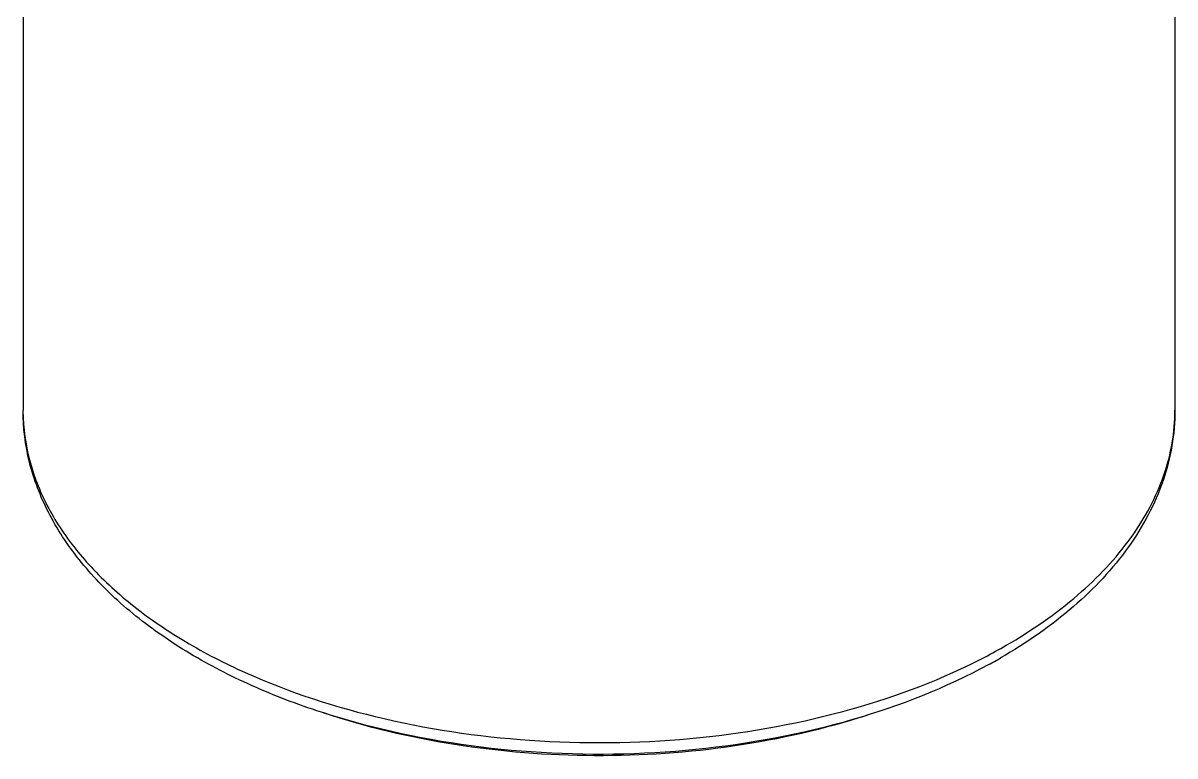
# Model space of a CAD drawing. Header units: millimetres. Extents: x 0 to 1189, y 0 to 841.
# Drawn here: x 743 to 847, y 347.7 to 413.9 of the extents above; entities that cross this region are included whole.
import ezdxf

# ---------------------------------------------------------------- set-up
doc = ezdxf.new("R2010")
doc.units = ezdxf.units.MM
doc.header["$LTSCALE"] = 65.395
doc.layers.get('0').update_dxf_attribs({"linetype": 'CONTINUOUS'})
doc.layers.add('SURFACES', color=7, linetype='CONTINUOUS')

msp = doc.modelspace()

# ---------------------------------------------------------------- linework, layer by layer
at = {"color": 9, "linetype": 'Continuous'}
msp.add_line((743.14, 376.84), (743.15, 376.75), dxfattribs=at)
msp.add_lwpolyline([(743.15, 376.84), (743.15, 376.78), (743.16, 376.75)], dxfattribs=at)
for centre, radius, start, end in [((760.38, 378.92), 17.37, 180.001, 183.2173), ((760.49, 378.93), 17.47, 183.2202, 186.8866), ((806.19, 402.07), 51.23, 297.5043, 299.9747)]:
    msp.add_arc(centre, radius, start, end, dxfattribs=at)
at = {"color": 7, "linetype": 'Continuous'}
msp.add_arc((806.23, 399.93), 50.09, 298.5968, 299.9947, dxfattribs=at)
for points, knots in [([(830.2, 355.95), (826.32, 353.84), (817.66, 350.45), (803.65, 347.86), (788.98, 347.64), (776.94, 349.49), (767.98, 352.2), (761.9, 354.75), (756.48, 357.8), (751.82, 361.31), (748.03, 365.25), (745.19, 369.55), (743.42, 374.15), (743.02, 377.35), (743.02, 378.92)], [0, 0, 0, 0, 0.129093, 0.269364, 0.414138, 0.555751, 0.623198, 0.687397, 0.747878, 0.804448, 0.857257, 0.906827, 0.954035, 1, 1, 1, 1]), ([(847.02, 378.92), (847.02, 377.85), (846.83, 375.7), (845.73, 371.41), (842.96, 366.24), (837.84, 360.83), (833.59, 357.89), (831.27, 356.55)], [0, 0, 0, 0, 0.112259, 0.225895, 0.462147, 0.7185, 1, 1, 1, 1]), ([(819.19, 351.36), (815.32, 350.11), (807.18, 348.27), (794.63, 347.41), (782.1, 348.39), (774, 350.3), (770.16, 351.59)], [0, 0, 0, 0, 0.245116, 0.500655, 0.755853, 1, 1, 1, 1])]:
    msp.add_open_spline(points, degree=3, knots=knots, dxfattribs=at)
at = {"color": 9, "linetype": 'Continuous'}
for points, knots in [([(831.79, 357.7), (834.07, 359.01), (838.21, 361.87), (843.16, 367.06), (845.81, 371.96), (846.85, 375.95), (847.02, 377.94), (847.02, 378.92)], [0, 0, 0, 0, 0.289589, 0.548633, 0.781636, 0.891838, 1, 1, 1, 1]), ([(743.15, 376.75), (743.33, 375.34), (744.05, 372.48), (746.13, 368.41), (749.15, 364.57), (753.05, 361.04), (757.75, 357.85), (765.16, 354.05), (775.86, 350.61), (789.73, 348.68), (804, 348.97), (817.6, 351.46), (826.05, 354.65), (829.85, 356.63)], [0, 0, 0, 0, 0.042993, 0.088289, 0.136985, 0.189732, 0.246768, 0.307982, 0.441053, 0.583899, 0.729512, 0.870439, 1, 1, 1, 1])]:
    msp.add_open_spline(points, degree=3, knots=knots, dxfattribs=at)
at = {"layer": 'SURFACES', "color": 7, "linetype": 'Continuous'}
for p, q in [((743.02, 444.65), (743.02, 378.92)), ((847.02, 441.82), (847.02, 378.92))]:
    msp.add_line(p, q, dxfattribs=at)

doc.saveas('drawing.dxf')
